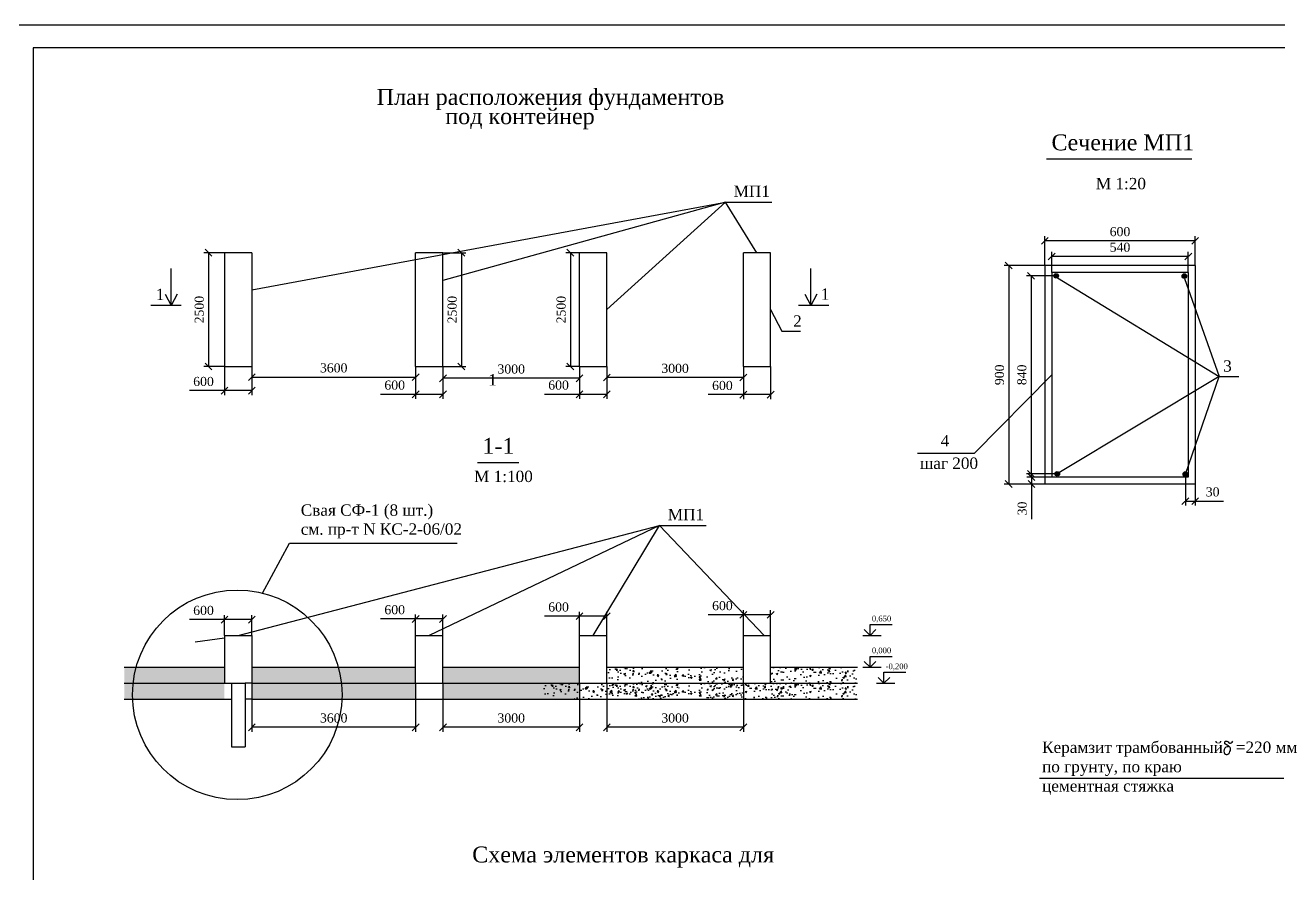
# Model space of a CAD drawing. Header units: millimetres. Extents: x 37412 to 124054, y -7714 to 34286.
# Drawn here: x 66473 to 94021, y 15640 to 34286 of the extents above; entities that cross this region are included whole.
import ezdxf

# ---------------------------------------------------------------- set-up
doc = ezdxf.new("R2010")
doc.units = ezdxf.units.MM
doc.header["$MEASUREMENT"] = 0
for name, color, linetype in [('Размеры', 7, 'Continuous'), ('Стен', 6, 'Continuous'), ('Текст', 7, 'Continuous')]:
    doc.layers.add(name, color=color, linetype=linetype)
doc.styles.add('CН', font='TIMES.TTF')
doc.dimstyles.new('25 СИС', dxfattribs={"dimscale": 0, "dimtxt": 200, "dimasz": 150, "dimexe": 100, "dimexo": 0.625, "dimgap": 100, "dimtad": 1, "dimlfac": 0.25, "dimdsep": 46, "dimtxsty": 'CН', "dimblk": 'OBLIQUE', "dimcen": 2.5, "dimclrd": 3, "dimclre": 3, "dimclrt": 7, "dimadec": 0, "dimazin": 0, "dimtm": 1e-09, "dimtfac": 1, "dimtmove": 0, "dimatfit": 3, "dimldrblk": 'NONE', "dimfxl": 0, "dimtolj": 1, "dimtzin": 0, "dimarcsym": 0})
doc.dimstyles.new('СИС', dxfattribs={"dimscale": 0, "dimtxt": 200, "dimasz": 150, "dimexe": 100, "dimexo": 0.625, "dimgap": 100, "dimtad": 1, "dimdsep": 46, "dimtxsty": 'CН', "dimblk": 'OBLIQUE', "dimcen": 2.5, "dimclrd": 3, "dimclre": 3, "dimclrt": 7, "dimadec": 0, "dimazin": 0, "dimtm": 1e-09, "dimtfac": 1, "dimtmove": 0, "dimatfit": 3, "dimldrblk": 'NONE', "dimfxl": 0, "dimtolj": 1, "dimtzin": 0, "dimarcsym": 0})
pattern_1 = [(50, (0, 0), (364.3693, -31.8782), [38.1, -419.1]), (355, (0, 0), (-70.4857, 382.1133), [30.48, -335.28]), (100.451, (30.36, -2.66), (293.885, 350.2334), [32.38, -356.18]), (46.1842, (0, 101.6), (542.158, -84.0847), [57.15, -628.65]), (96.6356, (45.2, 94.6), (474.8085, 494.851), [48.57, -534.27]), (351.184, (0, 101.6), (474.8092, 494.8502), [45.72, -502.92]), (21, (50.8, 76.2), (303.2298, -204.531), [38.1, -419.1]), (326, (50.8, 76.2), (123.604, 368.376), [30.48, -335.28]), (71.4514, (76.07, 59.16), (426.833, 163.8457), [32.38, -356.18]), (37.5, (0, 0), (6.1772, 169.11008), [0, -331.216, 0, -340.36, 0, -336.55]), (7.5, (0, 0), (133.63933, 200.36115), [0, -194.056, 0, -323.596, 0, -128.27]), (327.5, (-113.28, 0), (271.1812, -11.45749), [0, -127, 0, -396.24, 0, -525.78]), (317.5, (-164.08, 0), (296.25836, 50.853), [0, -165.1, 0, -263.144, 0, -373.38])]

# ---------------------------------------------------------------- blocks, each defined once
blk = doc.blocks.new('_None')
blk = doc.blocks.new('_Oblique')
at = {"color": 0, "lineweight": -2}
blk.add_line((-0.5, -0.5), (0.5, 0.5), dxfattribs=at)
blk = doc.blocks.new('*D62')
at = {"layer": 'Defpoints', "color": 0}
for p in [(70854, 29286), (70503, 26786), (70854, 26786)]:
    blk.add_point(p, dxfattribs=at)
at = {"layer": 'Текст', "color": 3, "lineweight": -2}
for p, q in [((70853, 29286), (70403, 29286)), ((70503, 29286), (70503, 26786)), ((70853, 26786), (70403, 26786))]:
    blk.add_line(p, q, dxfattribs=at)
at = {"layer": 'Текст', "color": 3, "lineweight": -2, "xscale": 150, "yscale": 150, "zscale": 150}
for p, rotation in [((70503, 29286), 90), ((70503, 26786), 270)]:
    blk.add_blockref('_Oblique', p, dxfattribs=dict(at, rotation=rotation))
at = {"layer": 'Текст', "color": 7, "insert": (70301, 28036), "char_height": 200, "attachment_point": 5, "rotation": 90, "style": 'CН'}
blk.add_mtext('\\A1;2500', dxfattribs=at)
blk = doc.blocks.new('*D63')
at = {"layer": 'Defpoints', "color": 0}
for p in [(71454, 26786), (75054, 26786), (75054, 26553)]:
    blk.add_point(p, dxfattribs=at)
at = {"layer": 'Текст', "color": 3, "lineweight": -2}
for p, q in [((71454, 26786), (71454, 26453)), ((75054, 26786), (75054, 26453)), ((71454, 26553), (75054, 26553))]:
    blk.add_line(p, q, dxfattribs=at)
at = {"layer": 'Текст', "color": 3, "lineweight": -2, "xscale": 150, "yscale": 150, "zscale": 150, "rotation": 180}
blk.add_blockref('_Oblique', (71454, 26553), dxfattribs=at)
at = {"layer": 'Текст', "color": 3, "lineweight": -2, "xscale": 150, "yscale": 150, "zscale": 150}
blk.add_blockref('_Oblique', (75054, 26553), dxfattribs=at)
at = {"layer": 'Текст', "color": 7, "insert": (73254, 26755), "char_height": 200, "attachment_point": 5, "style": 'CН'}
blk.add_mtext('\\A1;3600', dxfattribs=at)
blk = doc.blocks.new('*D64')
at = {"layer": 'Defpoints', "color": 0}
for p in [(79254, 26786), (82254, 26786), (79254, 26544)]:
    blk.add_point(p, dxfattribs=at)
at = {"layer": 'Текст', "color": 3, "lineweight": -2}
for p, q in [((79254, 26786), (79254, 26444)), ((82254, 26786), (82254, 26444)), ((82254, 26544), (79254, 26544))]:
    blk.add_line(p, q, dxfattribs=at)
at = {"layer": 'Текст', "color": 3, "lineweight": -2, "xscale": 150, "yscale": 150, "zscale": 150, "rotation": 180}
blk.add_blockref('_Oblique', (79254, 26544), dxfattribs=at)
at = {"layer": 'Текст', "color": 3, "lineweight": -2, "xscale": 150, "yscale": 150, "zscale": 150}
blk.add_blockref('_Oblique', (82254, 26544), dxfattribs=at)
at = {"layer": 'Текст', "color": 7, "insert": (80754, 26745), "char_height": 200, "attachment_point": 5, "style": 'CН'}
blk.add_mtext('\\A1;3000', dxfattribs=at)
blk = doc.blocks.new('*D65')
at = {"layer": 'Defpoints', "color": 0}
for p in [(75654, 26786), (78654, 26786), (75654, 26528)]:
    blk.add_point(p, dxfattribs=at)
at = {"layer": 'Текст', "color": 3, "lineweight": -2}
for p, q in [((75654, 26786), (75654, 26428)), ((78654, 26786), (78654, 26428)), ((78654, 26528), (75654, 26528))]:
    blk.add_line(p, q, dxfattribs=at)
at = {"layer": 'Текст', "color": 3, "lineweight": -2, "xscale": 150, "yscale": 150, "zscale": 150, "rotation": 180}
blk.add_blockref('_Oblique', (75654, 26528), dxfattribs=at)
at = {"layer": 'Текст', "color": 3, "lineweight": -2, "xscale": 150, "yscale": 150, "zscale": 150}
blk.add_blockref('_Oblique', (78654, 26528), dxfattribs=at)
at = {"layer": 'Текст', "color": 7, "insert": (77154, 26730), "char_height": 200, "attachment_point": 5, "style": 'CН'}
blk.add_mtext('\\A1;3000', dxfattribs=at)
blk = doc.blocks.new('*D66')
at = {"layer": 'Defpoints', "color": 0}
for p in [(82254, 26786), (82854, 26786), (82254, 26168)]:
    blk.add_point(p, dxfattribs=at)
at = {"layer": 'Текст', "color": 3, "lineweight": -2}
for p, q in [((82254, 26785), (82254, 26068)), ((82854, 26786), (82854, 26068)), ((82254, 26168), (81484, 26168)), ((82854, 26168), (82254, 26168))]:
    blk.add_line(p, q, dxfattribs=at)
at = {"layer": 'Текст', "color": 3, "lineweight": -2, "xscale": 150, "yscale": 150, "zscale": 150, "rotation": 180}
blk.add_blockref('_Oblique', (82254, 26168), dxfattribs=at)
at = {"layer": 'Текст', "color": 3, "lineweight": -2, "xscale": 150, "yscale": 150, "zscale": 150}
blk.add_blockref('_Oblique', (82854, 26168), dxfattribs=at)
at = {"layer": 'Текст', "color": 7, "insert": (81794, 26369), "char_height": 200, "attachment_point": 5, "style": 'CН'}
blk.add_mtext('\\A1;600', dxfattribs=at)
blk = doc.blocks.new('*D67')
at = {"layer": 'Defpoints', "color": 0}
for p in [(78654, 26786), (79254, 26786), (78654, 26175)]:
    blk.add_point(p, dxfattribs=at)
at = {"layer": 'Текст', "color": 3, "lineweight": -2}
for p, q in [((78654, 26785), (78654, 26075)), ((79254, 26785), (79254, 26075)), ((78654, 26175), (77884, 26175)), ((79254, 26175), (78654, 26175))]:
    blk.add_line(p, q, dxfattribs=at)
at = {"layer": 'Текст', "color": 3, "lineweight": -2, "xscale": 150, "yscale": 150, "zscale": 150, "rotation": 180}
blk.add_blockref('_Oblique', (78654, 26175), dxfattribs=at)
at = {"layer": 'Текст', "color": 3, "lineweight": -2, "xscale": 150, "yscale": 150, "zscale": 150}
blk.add_blockref('_Oblique', (79254, 26175), dxfattribs=at)
at = {"layer": 'Текст', "color": 7, "insert": (78194, 26377), "char_height": 200, "attachment_point": 5, "style": 'CН'}
blk.add_mtext('\\A1;600', dxfattribs=at)
blk = doc.blocks.new('*D68')
at = {"layer": 'Defpoints', "color": 0}
for p in [(75054, 26786), (75654, 26786), (75054, 26175)]:
    blk.add_point(p, dxfattribs=at)
at = {"layer": 'Текст', "color": 3, "lineweight": -2}
for p, q in [((75054, 26785), (75054, 26075)), ((75654, 26785), (75654, 26075)), ((75054, 26175), (74284, 26175)), ((75654, 26175), (75054, 26175))]:
    blk.add_line(p, q, dxfattribs=at)
at = {"layer": 'Текст', "color": 3, "lineweight": -2, "xscale": 150, "yscale": 150, "zscale": 150, "rotation": 180}
blk.add_blockref('_Oblique', (75054, 26175), dxfattribs=at)
at = {"layer": 'Текст', "color": 3, "lineweight": -2, "xscale": 150, "yscale": 150, "zscale": 150}
blk.add_blockref('_Oblique', (75654, 26175), dxfattribs=at)
at = {"layer": 'Текст', "color": 7, "insert": (74594, 26377), "char_height": 200, "attachment_point": 5, "style": 'CН'}
blk.add_mtext('\\A1;600', dxfattribs=at)
blk = doc.blocks.new('*D69')
at = {"layer": 'Defpoints', "color": 0}
for p in [(70854, 26786), (71454, 26786), (70854, 26256)]:
    blk.add_point(p, dxfattribs=at)
at = {"layer": 'Текст', "color": 3, "lineweight": -2}
for p, q in [((70854, 26785), (70854, 26156)), ((71454, 26785), (71454, 26156)), ((70854, 26256), (70084, 26256)), ((71454, 26256), (70854, 26256))]:
    blk.add_line(p, q, dxfattribs=at)
at = {"layer": 'Текст', "color": 3, "lineweight": -2, "xscale": 150, "yscale": 150, "zscale": 150, "rotation": 180}
blk.add_blockref('_Oblique', (70854, 26256), dxfattribs=at)
at = {"layer": 'Текст', "color": 3, "lineweight": -2, "xscale": 150, "yscale": 150, "zscale": 150}
blk.add_blockref('_Oblique', (71454, 26256), dxfattribs=at)
at = {"layer": 'Текст', "color": 7, "insert": (70394, 26457), "char_height": 200, "attachment_point": 5, "style": 'CН'}
blk.add_mtext('\\A1;600', dxfattribs=at)
blk = doc.blocks.new('*D70')
at = {"layer": 'Defpoints', "color": 0}
for p in [(75654, 29286), (75654, 26786), (76059, 26786)]:
    blk.add_point(p, dxfattribs=at)
at = {"layer": 'Текст', "color": 3, "lineweight": -2}
for p, q in [((75654, 29286), (76159, 29286)), ((76059, 29286), (76059, 26786)), ((75654, 26786), (76159, 26786))]:
    blk.add_line(p, q, dxfattribs=at)
at = {"layer": 'Текст', "color": 3, "lineweight": -2, "xscale": 150, "yscale": 150, "zscale": 150}
for p, rotation in [((76059, 29286), 90), ((76059, 26786), 270)]:
    blk.add_blockref('_Oblique', p, dxfattribs=dict(at, rotation=rotation))
at = {"layer": 'Текст', "color": 7, "insert": (75857, 28036), "char_height": 200, "attachment_point": 5, "rotation": 90, "style": 'CН'}
blk.add_mtext('\\A1;2500', dxfattribs=at)
blk = doc.blocks.new('*D71')
at = {"layer": 'Defpoints', "color": 0}
for p in [(78654, 29286), (78453, 26785), (78654, 26785)]:
    blk.add_point(p, dxfattribs=at)
at = {"layer": 'Текст', "color": 3, "lineweight": -2}
for p, q in [((78653, 29286), (78353, 29286)), ((78453, 29286), (78453, 26785)), ((78653, 26785), (78353, 26785))]:
    blk.add_line(p, q, dxfattribs=at)
at = {"layer": 'Текст', "color": 3, "lineweight": -2, "xscale": 150, "yscale": 150, "zscale": 150}
for p, rotation in [((78453, 29286), 90), ((78453, 26785), 270)]:
    blk.add_blockref('_Oblique', p, dxfattribs=dict(at, rotation=rotation))
at = {"layer": 'Текст', "color": 7, "insert": (78251, 28036), "char_height": 200, "attachment_point": 5, "rotation": 90, "style": 'CН'}
blk.add_mtext('\\A1;{\\fTimes New Roman|b0|i0|c204|p18;2500}', dxfattribs=at)
blk = doc.blocks.new('*D72')
at = {"layer": 'Defpoints', "color": 0}
for p in [(82254, 21331), (82254, 20880), (82854, 20880)]:
    blk.add_point(p, dxfattribs=at)
at = {"layer": 'Текст', "color": 3, "lineweight": -2}
for p, q in [((82254, 21331), (81484, 21331)), ((82254, 20880), (82254, 21431)), ((82854, 21331), (82254, 21331)), ((82854, 20880), (82854, 21431))]:
    blk.add_line(p, q, dxfattribs=at)
at = {"layer": 'Текст', "color": 3, "lineweight": -2, "xscale": 150, "yscale": 150, "zscale": 150, "rotation": 180}
blk.add_blockref('_Oblique', (82254, 21331), dxfattribs=at)
at = {"layer": 'Текст', "color": 3, "lineweight": -2, "xscale": 150, "yscale": 150, "zscale": 150}
blk.add_blockref('_Oblique', (82854, 21331), dxfattribs=at)
at = {"layer": 'Текст', "color": 7, "insert": (81794, 21532), "char_height": 200, "attachment_point": 5, "style": 'CН'}
blk.add_mtext('\\A1;600', dxfattribs=at)
blk = doc.blocks.new('*D73')
at = {"layer": 'Defpoints', "color": 0}
for p in [(78654, 21301), (78654, 20880), (79254, 20880)]:
    blk.add_point(p, dxfattribs=at)
at = {"layer": 'Текст', "color": 3, "lineweight": -2}
for p, q in [((78654, 21301), (77884, 21301)), ((78654, 20880), (78654, 21401)), ((79254, 21301), (78654, 21301)), ((79254, 20880), (79254, 21401))]:
    blk.add_line(p, q, dxfattribs=at)
at = {"layer": 'Текст', "color": 3, "lineweight": -2, "xscale": 150, "yscale": 150, "zscale": 150, "rotation": 180}
blk.add_blockref('_Oblique', (78654, 21301), dxfattribs=at)
at = {"layer": 'Текст', "color": 3, "lineweight": -2, "xscale": 150, "yscale": 150, "zscale": 150}
blk.add_blockref('_Oblique', (79254, 21301), dxfattribs=at)
at = {"layer": 'Текст', "color": 7, "insert": (78194, 21503), "char_height": 200, "attachment_point": 5, "style": 'CН'}
blk.add_mtext('\\A1;600', dxfattribs=at)
blk = doc.blocks.new('*D74')
at = {"layer": 'Defpoints', "color": 0}
for p in [(75054, 21241), (75054, 20880), (75654, 20880)]:
    blk.add_point(p, dxfattribs=at)
at = {"layer": 'Текст', "color": 3, "lineweight": -2}
for p, q in [((75054, 21241), (74284, 21241)), ((75054, 20880), (75054, 21341)), ((75654, 21241), (75054, 21241)), ((75654, 20880), (75654, 21341))]:
    blk.add_line(p, q, dxfattribs=at)
at = {"layer": 'Текст', "color": 3, "lineweight": -2, "xscale": 150, "yscale": 150, "zscale": 150, "rotation": 180}
blk.add_blockref('_Oblique', (75054, 21241), dxfattribs=at)
at = {"layer": 'Текст', "color": 3, "lineweight": -2, "xscale": 150, "yscale": 150, "zscale": 150}
blk.add_blockref('_Oblique', (75654, 21241), dxfattribs=at)
at = {"layer": 'Текст', "color": 7, "insert": (74594, 21443), "char_height": 200, "attachment_point": 5, "style": 'CН'}
blk.add_mtext('\\A1;600', dxfattribs=at)
blk = doc.blocks.new('*D75')
at = {"layer": 'Defpoints', "color": 0}
for p in [(70854, 21226), (70854, 20880), (71454, 20880)]:
    blk.add_point(p, dxfattribs=at)
at = {"layer": 'Текст', "color": 3, "lineweight": -2}
for p, q in [((70854, 21226), (70084, 21226)), ((70854, 20880), (70854, 21326)), ((71454, 21226), (70854, 21226)), ((71454, 20880), (71454, 21326))]:
    blk.add_line(p, q, dxfattribs=at)
at = {"layer": 'Текст', "color": 3, "lineweight": -2, "xscale": 150, "yscale": 150, "zscale": 150, "rotation": 180}
blk.add_blockref('_Oblique', (70854, 21226), dxfattribs=at)
at = {"layer": 'Текст', "color": 3, "lineweight": -2, "xscale": 150, "yscale": 150, "zscale": 150}
blk.add_blockref('_Oblique', (71454, 21226), dxfattribs=at)
at = {"layer": 'Текст', "color": 7, "insert": (70394, 21428), "char_height": 200, "attachment_point": 5, "style": 'CН'}
blk.add_mtext('\\A1;600', dxfattribs=at)
blk = doc.blocks.new('*D76')
at = {"layer": 'Defpoints', "color": 0}
for p in [(79254, 19830), (82254, 19830), (79254, 18862)]:
    blk.add_point(p, dxfattribs=at)
at = {"layer": 'Текст', "color": 3, "lineweight": -2}
for p, q in [((79254, 19829), (79254, 18762)), ((82254, 19829), (82254, 18762)), ((82254, 18862), (79254, 18862))]:
    blk.add_line(p, q, dxfattribs=at)
at = {"layer": 'Текст', "color": 3, "lineweight": -2, "xscale": 150, "yscale": 150, "zscale": 150, "rotation": 180}
blk.add_blockref('_Oblique', (79254, 18862), dxfattribs=at)
at = {"layer": 'Текст', "color": 3, "lineweight": -2, "xscale": 150, "yscale": 150, "zscale": 150}
blk.add_blockref('_Oblique', (82254, 18862), dxfattribs=at)
at = {"layer": 'Текст', "color": 7, "insert": (80754, 19064), "char_height": 200, "attachment_point": 5, "style": 'CН'}
blk.add_mtext('\\A1;3000', dxfattribs=at)
blk = doc.blocks.new('*D77')
at = {"layer": 'Defpoints', "color": 0}
for p in [(75654, 19830), (78654, 19830), (75654, 18862)]:
    blk.add_point(p, dxfattribs=at)
at = {"layer": 'Текст', "color": 3, "lineweight": -2}
for p, q in [((75654, 19829), (75654, 18762)), ((78654, 19829), (78654, 18762)), ((78654, 18862), (75654, 18862))]:
    blk.add_line(p, q, dxfattribs=at)
at = {"layer": 'Текст', "color": 3, "lineweight": -2, "xscale": 150, "yscale": 150, "zscale": 150, "rotation": 180}
blk.add_blockref('_Oblique', (75654, 18862), dxfattribs=at)
at = {"layer": 'Текст', "color": 3, "lineweight": -2, "xscale": 150, "yscale": 150, "zscale": 150}
blk.add_blockref('_Oblique', (78654, 18862), dxfattribs=at)
at = {"layer": 'Текст', "color": 7, "insert": (77154, 19064), "char_height": 200, "attachment_point": 5, "style": 'CН'}
blk.add_mtext('\\A1;3000', dxfattribs=at)
blk = doc.blocks.new('*D78')
at = {"layer": 'Defpoints', "color": 0}
for p in [(71454, 19830), (75054, 19830), (71454, 18862)]:
    blk.add_point(p, dxfattribs=at)
at = {"layer": 'Текст', "color": 3, "lineweight": -2}
for p, q in [((71454, 19829), (71454, 18762)), ((75054, 19829), (75054, 18762)), ((75054, 18862), (71454, 18862))]:
    blk.add_line(p, q, dxfattribs=at)
at = {"layer": 'Текст', "color": 3, "lineweight": -2, "xscale": 150, "yscale": 150, "zscale": 150, "rotation": 180}
blk.add_blockref('_Oblique', (71454, 18862), dxfattribs=at)
at = {"layer": 'Текст', "color": 3, "lineweight": -2, "xscale": 150, "yscale": 150, "zscale": 150}
blk.add_blockref('_Oblique', (75054, 18862), dxfattribs=at)
at = {"layer": 'Текст', "color": 7, "insert": (73254, 19064), "char_height": 200, "attachment_point": 5, "style": 'CН'}
blk.add_mtext('\\A1;3600', dxfattribs=at)
blk = doc.blocks.new('*D79')
at = {"layer": 'Defpoints', "color": 0}
for p in [(89029, 29203), (89029, 28854), (92029, 28854)]:
    blk.add_point(p, dxfattribs=at)
at = {"layer": 'Текст', "color": 3, "lineweight": -2}
for p, q in [((89029, 28855), (89029, 29303)), ((92029, 29203), (89029, 29203)), ((92029, 28855), (92029, 29303))]:
    blk.add_line(p, q, dxfattribs=at)
at = {"layer": 'Текст', "color": 3, "lineweight": -2, "xscale": 150, "yscale": 150, "zscale": 150, "rotation": 180}
blk.add_blockref('_Oblique', (89029, 29203), dxfattribs=at)
at = {"layer": 'Текст', "color": 3, "lineweight": -2, "xscale": 150, "yscale": 150, "zscale": 150}
blk.add_blockref('_Oblique', (92029, 29203), dxfattribs=at)
at = {"layer": 'Текст', "color": 7, "insert": (90529, 29405), "char_height": 200, "attachment_point": 5, "style": 'CН'}
blk.add_mtext('\\A1;{\\fTimes New Roman|b0|i0|c204|p18;540}', dxfattribs=at)
blk = doc.blocks.new('*D80')
at = {"layer": 'Defpoints', "color": 0}
for p in [(88879, 29546), (88879, 29004), (92179, 29004)]:
    blk.add_point(p, dxfattribs=at)
at = {"layer": 'Текст', "color": 3, "lineweight": -2}
for p, q in [((88879, 29005), (88879, 29646)), ((92179, 29546), (88879, 29546)), ((92179, 29005), (92179, 29646))]:
    blk.add_line(p, q, dxfattribs=at)
at = {"layer": 'Текст', "color": 3, "lineweight": -2, "xscale": 150, "yscale": 150, "zscale": 150, "rotation": 180}
blk.add_blockref('_Oblique', (88879, 29546), dxfattribs=at)
at = {"layer": 'Текст', "color": 3, "lineweight": -2, "xscale": 150, "yscale": 150, "zscale": 150}
blk.add_blockref('_Oblique', (92179, 29546), dxfattribs=at)
at = {"layer": 'Текст', "color": 7, "insert": (90529, 29748), "char_height": 200, "attachment_point": 5, "style": 'CН'}
blk.add_mtext('\\A1;{\\fTimes New Roman|b0|i0|c204|p18;600}', dxfattribs=at)
blk = doc.blocks.new('*D81')
at = {"layer": 'Defpoints', "color": 0}
for p in [(88879, 29004), (88084, 24204), (88879, 24204)]:
    blk.add_point(p, dxfattribs=at)
at = {"layer": 'Текст', "color": 3, "lineweight": -2}
for p, q in [((88878, 29004), (87984, 29004)), ((88084, 29004), (88084, 24204)), ((88878, 24204), (87984, 24204))]:
    blk.add_line(p, q, dxfattribs=at)
at = {"layer": 'Текст', "color": 3, "lineweight": -2, "xscale": 150, "yscale": 150, "zscale": 150}
for p, rotation in [((88084, 29004), 90), ((88084, 24204), 270)]:
    blk.add_blockref('_Oblique', p, dxfattribs=dict(at, rotation=rotation))
at = {"layer": 'Текст', "color": 7, "insert": (87882, 26604), "char_height": 200, "attachment_point": 5, "rotation": 90, "style": 'CН'}
blk.add_mtext('\\A1;{\\fTimes New Roman|b0|i0|c204|p18;900}', dxfattribs=at)
blk = doc.blocks.new('*D82')
at = {"layer": 'Defpoints', "color": 0}
for p in [(89029, 24354), (88583, 24204), (89029, 24204)]:
    blk.add_point(p, dxfattribs=at)
at = {"layer": 'Текст', "color": 3, "lineweight": -2}
for p, q in [((89028, 24354), (88483, 24354)), ((88583, 24354), (88583, 24504)), ((88583, 24354), (88583, 24204)), ((89028, 24204), (88483, 24204)), ((88583, 24204), (88583, 23431))]:
    blk.add_line(p, q, dxfattribs=at)
at = {"layer": 'Текст', "color": 3, "lineweight": -2, "xscale": 150, "yscale": 150, "zscale": 150}
for p, rotation in [((88583, 24354), 270), ((88583, 24204), 90)]:
    blk.add_blockref('_Oblique', p, dxfattribs=dict(at, rotation=rotation))
at = {"layer": 'Текст', "color": 7, "insert": (88381, 23668), "char_height": 200, "attachment_point": 5, "rotation": 90, "style": 'CН'}
blk.add_mtext('\\A1;{\\fTimes New Roman|b0|i0|c204|p18;30}', dxfattribs=at)
blk = doc.blocks.new('*D83')
at = {"layer": 'Defpoints', "color": 0}
for p in [(89127, 28778), (88575, 24429), (89150, 24429)]:
    blk.add_point(p, dxfattribs=at)
at = {"layer": 'Текст', "color": 3, "lineweight": -2}
for p, q in [((89126, 28778), (88475, 28778)), ((88575, 28778), (88575, 24429)), ((89150, 24429), (88475, 24429))]:
    blk.add_line(p, q, dxfattribs=at)
at = {"layer": 'Текст', "color": 3, "lineweight": -2, "xscale": 150, "yscale": 150, "zscale": 150}
for p, rotation in [((88575, 28778), 90), ((88575, 24429), 270)]:
    blk.add_blockref('_Oblique', p, dxfattribs=dict(at, rotation=rotation))
at = {"layer": 'Текст', "color": 7, "insert": (88373, 26603), "char_height": 200, "attachment_point": 5, "rotation": 90, "style": 'CН'}
blk.add_mtext('\\A1;{\\fTimes New Roman|b0|i0|c204|p18;840}', dxfattribs=at)
blk = doc.blocks.new('*D84')
at = {"layer": 'Defpoints', "color": 0}
for p in [(91966, 24424), (92179, 24424), (92179, 23830)]:
    blk.add_point(p, dxfattribs=at)
at = {"layer": 'Текст', "color": 3, "lineweight": -2}
for p, q in [((91966, 24423), (91966, 23730)), ((92179, 24423), (92179, 23730)), ((91966, 23830), (92179, 23830)), ((92179, 23830), (92802, 23830))]:
    blk.add_line(p, q, dxfattribs=at)
at = {"layer": 'Текст', "color": 3, "lineweight": -2, "xscale": 150, "yscale": 150, "zscale": 150, "rotation": 180}
blk.add_blockref('_Oblique', (91966, 23830), dxfattribs=at)
at = {"layer": 'Текст', "color": 3, "lineweight": -2, "xscale": 150, "yscale": 150, "zscale": 150}
blk.add_blockref('_Oblique', (92179, 23830), dxfattribs=at)
at = {"layer": 'Текст', "color": 7, "insert": (92565, 24031), "char_height": 200, "attachment_point": 5, "style": 'CН'}
blk.add_mtext('\\A1;{\\fTimes New Roman|b0|i0|c204|p18;30}', dxfattribs=at)

msp = doc.modelspace()

# ---------------------------------------------------------------- hatches: boundary and pattern name
at = {"layer": 'Стен'}
for points in [[(89177.064, 28777.55, 1), (89077.064, 28777.55, 1)], [(91992.649, 28772.551, 1), (91892.649, 28772.551, 1)], [(89200.447, 24428.793, 1), (89100.447, 24428.793, 1)], [(92016.032, 24423.793, 1), (91916.032, 24423.793, 1)]]:
    msp.add_hatch(color=256, dxfattribs=at).paths.add_polyline_path(points)
at = {"layer": 'Текст'}
h = msp.add_hatch(dxfattribs=at)
h.set_pattern_fill('AR-CONC', color=256, scale=2, style=0)
h.set_pattern_definition(pattern_1)
h.paths.add_polyline_path([(70853.724, 20179.541), (68651.729, 20179.541), (68651.729, 19829.541), (70853.724, 19829.541)])
h.paths.add_polyline_path([(75053.724, 20179.541), (71453.724, 20179.541), (71453.724, 19829.541), (75053.724, 19829.541)])
h.paths.add_polyline_path([(78653.724, 20179.541), (75653.724, 20179.541), (75653.724, 19829.541), (78653.724, 19829.541)])
h = msp.add_hatch(dxfattribs=at)
h.set_pattern_fill('AR-CONC', color=256, scale=2, style=0)
h.set_pattern_definition(pattern_1)
h.paths.add_polyline_path([(82253.724, 20179.541), (79253.724, 20179.541), (79253.724, 19829.541), (82253.724, 19829.541)])
h.paths.add_polyline_path([(84760.405, 20179.541), (82853.724, 20179.541), (82853.724, 19829.541), (84760.405, 19829.541)])
h = msp.add_hatch(dxfattribs=at)
h.set_pattern_fill('AR-CONC', color=256, scale=2, style=0)
h.set_pattern_definition([(50, (0, -353.43), (364.3693, -31.8782), [38.1, -419.1]), (355, (0, -353.43), (-70.4857, 382.1133), [30.48, -335.28]), (100.451, (30.36, -356.1), (293.885, 350.2334), [32.38, -356.18]), (46.1842, (0, -251.83), (542.158, -84.0847), [57.15, -628.65]), (96.6356, (45.2, -258.83), (474.8085, 494.851), [48.57, -534.27]), (351.184, (0, -251.8), (474.8092, 494.8502), [45.72, -502.92]), (21, (50.8, -277.23), (303.2298, -204.531), [38.1, -419.1]), (326, (50.8, -277.23), (123.604, 368.376), [30.48, -335.28]), (71.4514, (76.07, -294.27), (426.833, 163.8457), [32.38, -356.18]), (37.5, (0, -353.43), (6.1772, 169.11008), [0, -331.216, 0, -340.36, 0, -336.55]), (7.5, (0, -353.43), (133.63933, 200.36115), [0, -194.056, 0, -323.596, 0, -128.27]), (327.5, (-113.28, -353.43), (271.1812, -11.45749), [0, -127, 0, -396.24, 0, -525.78]), (317.5, (-164.08, -353.43), (296.25836, 50.853), [0, -165.1, 0, -263.144, 0, -373.38])])
h.paths.add_polyline_path([(70853.724, 19826.114), (68651.729, 19826.114), (68651.729, 19476.114), (70853.724, 19476.114)])
h.paths.add_polyline_path([(75053.724, 19826.114), (71453.724, 19826.114), (71453.724, 19476.114), (75053.724, 19476.114)])
h.paths.add_polyline_path([(78653.724, 19826.114), (75653.724, 19826.114), (75653.724, 19476.114), (78653.724, 19476.114)])
h = msp.add_hatch(dxfattribs=at)
h.set_pattern_fill('AR-CONC', color=256, scale=2, style=0)
h.set_pattern_definition([(50, (-1412.27, -350), (364.3693, -31.8782), [38.1, -419.1]), (355, (-1412.27, -350), (-70.4857, 382.1133), [30.48, -335.28]), (100.451, (-1381.9, -352.66), (293.885, 350.2334), [32.38, -356.18]), (46.1842, (-1412.27, -248.4), (542.158, -84.0847), [57.15, -628.65]), (96.6356, (-1367.1, -255.4), (474.8085, 494.851), [48.57, -534.27]), (351.184, (-1412.27, -248.4), (474.8092, 494.8502), [45.72, -502.92]), (21, (-1361.47, -273.8), (303.2298, -204.531), [38.1, -419.1]), (326, (-1361.47, -273.8), (123.604, 368.376), [30.48, -335.28]), (71.4514, (-1336.2, -290.84), (426.833, 163.8457), [32.38, -356.18]), (37.5, (-1412.27, -350), (6.1772, 169.11008), [0, -331.216, 0, -340.36, 0, -336.55]), (7.5, (-1412.27, -350), (133.63933, 200.36115), [0, -194.056, 0, -323.596, 0, -128.27]), (327.5, (-1525.55, -350), (271.1812, -11.45749), [0, -127, 0, -396.24, 0, -525.78]), (317.5, (-1576.35, -350), (296.25836, 50.853), [0, -165.1, 0, -263.144, 0, -373.38])])
h.paths.add_polyline_path([(80841.458, 19829.541), (77841.458, 19829.541), (77841.458, 19479.541), (80841.458, 19479.541)])
h.paths.add_polyline_path([(83348.139, 19829.541), (81441.458, 19829.541), (81441.458, 19479.541), (83348.139, 19479.541)])
h = msp.add_hatch(dxfattribs=at)
h.set_pattern_fill('AR-CONC', color=256, scale=2, style=0)
h.set_pattern_definition([(50, (-1e-11, -350), (364.3693, -31.8782), [38.1, -419.1]), (355, (-1e-11, -350), (-70.4857, 382.1133), [30.48, -335.28]), (100.451, (30.36, -352.66), (293.885, 350.2334), [32.38, -356.18]), (46.1842, (-1e-11, -248.4), (542.158, -84.0847), [57.15, -628.65]), (96.6356, (45.2, -255.4), (474.8085, 494.851), [48.57, -534.27]), (351.184, (-1e-11, -248.4), (474.8092, 494.8502), [45.72, -502.92]), (21, (50.8, -273.8), (303.2298, -204.531), [38.1, -419.1]), (326, (50.8, -273.8), (123.604, 368.376), [30.48, -335.28]), (71.4514, (76.07, -290.84), (426.833, 163.8457), [32.38, -356.18]), (37.5, (-1e-11, -350), (6.1772, 169.11008), [0, -331.216, 0, -340.36, 0, -336.55]), (7.5, (-1e-11, -350), (133.63933, 200.36115), [0, -194.056, 0, -323.596, 0, -128.27]), (327.5, (-113.28, -350), (271.1812, -11.45749), [0, -127, 0, -396.24, 0, -525.78]), (317.5, (-164.08, -350), (296.25836, 50.853), [0, -165.1, 0, -263.144, 0, -373.38])])
h.paths.add_polyline_path([(82253.724, 19829.541), (79253.724, 19829.541), (79253.724, 19479.541), (82253.724, 19479.541)])
h.paths.add_polyline_path([(84760.405, 19829.541), (82853.724, 19829.541), (82853.724, 19479.541), (84760.405, 19479.541)])

# ---------------------------------------------------------------- linework, layer by layer
for p, q in [((124053.724, 34286.443), (64653.724, 34286.443)), ((66653.724, 33786.443), (66653.724, -7213.557)), ((123553.724, 33786.443), (66653.724, 33786.443))]:
    msp.add_line(p, q)
at = {"layer": 'Размеры', "color": 3}
for p, q in [((89157.513, 28737.891), (92704.634, 26569.018)), ((89028.898, 26604.101), (87325.605, 24876.537)), ((92704.634, 26569.018), (89150.447, 24428.793)), ((91966.032, 24423.793), (92704.634, 26569.018)), ((87325.605, 24876.537), (86079.874, 24876.537))]:
    msp.add_line(p, q, dxfattribs=at)
at = {"layer": 'Стен'}
for p, q in [((70853.724, 29286.443), (70853.724, 26786.443)), ((71453.724, 29286.443), (70853.724, 29286.443)), ((71453.724, 29286.443), (71453.724, 26786.443)), ((75053.724, 26786.443), (75053.724, 29286.443)), ((75653.724, 29286.443), (75053.724, 29286.443)), ((75653.724, 26786.443), (75653.724, 29286.443)), ((78653.724, 26786.443), (78653.724, 29286.443)), ((79253.724, 29286.443), (78653.724, 29286.443)), ((79253.724, 26786.443), (79253.724, 29286.443)), ((82853.724, 29286.443), (82253.724, 29286.443)), ((82253.724, 26786.443), (82253.724, 29286.443)), ((82853.724, 26786.443), (82853.724, 29286.443)), ((70853.724, 26786.443), (71453.724, 26786.443)), ((75053.724, 26786.443), (75653.724, 26786.443)), ((78653.724, 26786.443), (79253.724, 26786.443)), ((82253.724, 26786.443), (82853.724, 26786.443)), ((70853.724, 20879.541), (70853.724, 19829.541)), ((71453.724, 20879.541), (71453.724, 19829.541)), ((75053.724, 19829.541), (75053.724, 20879.541)), ((75653.724, 19829.541), (75653.724, 20879.541)), ((78653.724, 19829.541), (78653.724, 20879.541)), ((79253.724, 19829.541), (79253.724, 20879.541)), ((82253.724, 19829.541), (82253.724, 20879.541)), ((82853.724, 19829.541), (82853.724, 20879.541))]:
    msp.add_line(p, q, dxfattribs=at)
at = {"layer": 'Стен', "color": 1}
for p, q in [((69683.6, 28127.271), (69683.6, 28940.225)), ((83735.001, 28127.271), (83735.001, 28940.225)), ((69553.039, 28374.061), (69683.6, 28127.271)), ((69814.161, 28374.061), (69683.6, 28127.271)), ((83604.44, 28374.061), (83735.001, 28127.271)), ((83865.562, 28374.061), (83735.001, 28127.271)), ((69901.202, 28127.271), (69233.89, 28127.271)), ((84130.507, 28127.271), (83463.195, 28127.271))]:
    msp.add_line(p, q, dxfattribs=at)
at = {"layer": 'Стен'}
for centre in [(89127.064, 28777.55), (91942.649, 28772.551), (89150.447, 24428.793), (91966.032, 24423.793)]:
    msp.add_circle(centre, 50, dxfattribs=at)
at = {"layer": 'Текст'}
for p, q in [((88913.709, 31346.868), (92105.03, 31346.868)), ((92178.898, 29004.101), (88878.898, 29004.101)), ((88878.898, 29004.101), (88878.898, 24204.101)), ((92178.898, 29004.101), (92178.898, 24204.101)), ((92028.898, 28854.101), (89028.898, 28854.101)), ((89028.898, 28854.101), (89028.898, 24354.101)), ((92028.898, 28854.101), (92028.898, 24354.101)), ((76410.489, 24680.628), (77321.821, 24680.628)), ((92028.898, 24354.101), (89028.898, 24354.101)), ((92178.898, 24204.101), (88878.898, 24204.101)), ((84911.268, 21006.82), (85038.547, 20879.541)), ((85038.547, 21119.541), (85522.93, 21119.541)), ((85038.547, 20879.541), (85038.547, 21119.541)), ((85038.547, 20879.541), (85165.827, 21006.82)), ((70853.724, 20819.465), (70212.733, 20729.541)), ((84877.902, 20879.541), (85281.843, 20879.541)), ((85038.547, 20419.541), (85522.93, 20419.541)), ((85038.547, 20179.541), (85038.547, 20419.541)), ((68651.729, 20179.541), (70853.724, 20179.541)), ((71453.724, 20179.541), (75053.724, 20179.541)), ((75653.724, 20179.541), (78653.724, 20179.541)), ((79253.724, 20179.541), (82253.724, 20179.541)), ((82853.724, 20179.541), (84760.405, 20179.541)), ((84877.902, 20179.541), (85281.843, 20179.541)), ((84911.268, 20306.82), (85038.547, 20179.541)), ((85038.547, 20179.541), (85165.827, 20306.82)), ((85214.158, 19956.82), (85341.437, 19829.541)), ((85341.437, 20069.541), (85825.819, 20069.541)), ((85341.437, 19829.541), (85341.437, 20069.541)), ((85341.437, 19829.541), (85468.716, 19956.82)), ((68651.729, 19829.541), (70853.724, 19829.541)), ((68651.729, 19829.541), (70853.724, 19829.541)), ((70715.494, 19829.541), (71009.682, 19829.541)), ((71453.724, 19829.541), (75053.724, 19829.541)), ((71453.724, 19829.541), (75053.724, 19829.541)), ((74915.494, 19829.541), (75812.115, 19829.541)), ((75653.724, 19829.541), (78653.724, 19829.541)), ((75653.724, 19829.541), (78653.724, 19829.541)), ((78515.494, 19829.541), (79412.115, 19829.541)), ((79253.724, 19829.541), (82253.724, 19829.541)), ((79253.724, 19829.541), (82253.724, 19829.541)), ((82115.494, 19829.541), (83012.115, 19829.541)), ((82853.724, 19829.541), (84760.405, 19829.541)), ((82853.724, 19829.541), (84760.405, 19829.541)), ((83217.18, 19828.59), (84150.224, 19828.59)), ((85180.792, 19829.541), (85584.732, 19829.541)), ((68651.729, 19479.541), (70853.724, 19479.541)), ((71453.724, 19479.541), (75053.724, 19479.541)), ((75653.724, 19479.541), (78653.724, 19479.541)), ((79253.724, 19479.541), (82253.724, 19479.541)), ((82853.724, 19479.541), (84760.405, 19479.541))]:
    msp.add_line(p, q, dxfattribs=at)
at = {"layer": 'Текст', "color": 3}
for p, q in [((71453.724, 28472.375), (81861.153, 30393.472)), ((81861.153, 30393.472), (75653.724, 28672.79)), ((82553.724, 29286.443), (81861.153, 30393.472)), ((71153.724, 20879.541), (80415.097, 23291.655)), ((80415.097, 23291.655), (75353.724, 20879.541)), ((82708.682, 20879.541), (80415.097, 23291.655)), ((88758.424, 17743.006), (94131.076, 17743.006))]:
    msp.add_line(p, q, dxfattribs=at)
at = {"layer": 'Текст', "color": 6}
for p, q in [((70853.724, 20879.541), (71453.724, 20879.541)), ((75053.724, 20879.541), (75653.724, 20879.541)), ((78653.724, 20879.541), (79253.724, 20879.541)), ((82253.724, 20879.541), (82853.724, 20879.541))]:
    msp.add_line(p, q, dxfattribs=at)
at = {"layer": 'Текст'}
for points in [[(71009.682, 19829.541), (71009.682, 18429.541)], [(71009.682, 19829.541), (71311.682, 19829.541)], [(71311.682, 19829.541), (71311.682, 18429.541)], [(71453.724, 19829.541), (71311.682, 19829.541)], [(70853.724, 19479.541), (71009.682, 19479.541)], [(71453.724, 19479.541), (71311.682, 19479.541)], [(75053.724, 19479.541), (75653.724, 19479.541)], [(78653.724, 19479.541), (79253.724, 19479.541)], [(82253.724, 19479.541), (82853.724, 19479.541)], [(71009.682, 18429.541), (71311.682, 18429.541)]]:
    msp.add_lwpolyline(points, dxfattribs=at)
msp.add_circle((71134.44, 19575.071), 2301.807, dxfattribs=at)
msp.add_spline([(92912.975, 18430.759), (92855.237, 18423.546), (92815.543, 18304.545), (92880.498, 18261.272), (92945.453, 18326.182), (92949.062, 18419.94), (92884.106, 18466.819), (92829.977, 18517.305), (92848.02, 18556.972), (92902.15, 18538.941), (92938.236, 18510.092), (93010.409, 18553.365)], degree=3, dxfattribs=at)

# ---------------------------------------------------------------- texts
at = {"layer": 'Размеры', "style": 'CН'}
for s, p in [('М 1:20', (89998.551, 30679.359)), ('М 1:100', (76338.258, 24248.313))]:
    msp.add_text(s, height=250, dxfattribs=at).set_placement(p)
at = {"layer": 'Размеры', "color": 7, "char_height": 250, "attachment_point": 7, "style": 'CН'}
for s, insert in [('\\A1;МП1', (82040.541, 30510.884)), ('\\A1;2', (83347.986, 27659.235)), ('\\A1;3', (92796.24, 26669.018)), ('\\A1;МП1', (80594.485, 23409.067))]:
    msp.add_mtext(s, dxfattribs=dict(at, insert=insert))
at = {"layer": 'Текст', "style": 'CН'}
for s, height, p in [('План расположения фундаментов ', 350, (74199.776, 32532.493)), ('под контейнер', 350, (75705.822, 32109.977)), ('Сечение МП1', 350, (89023.564, 31534.651)), ('1', 250, (69345.107, 28245.475)), ('1', 250, (83953.582, 28251.399)), ('1', 250, (76649.563, 26369.502)), ('1-1', 350, (76520.344, 24868.411)), ('4', 250, (86589.491, 25032.07)), ('шаг 200', 250, (86136.499, 24537.194)), ('0,650', 125, (85077.941, 21187.983)), ('0,000', 125, (85077.941, 20487.983)), ('-0,200', 125, (85380.831, 20137.983)), ('Керамзит трамбованный   =220 мм', 250, (88817.248, 18298.045)), ('по грунту, по краю', 250, (88817.248, 17873.567)), ('цементная стяжка', 250, (88817.248, 17449.09)), ('Схема элементов каркаса для', 350, (76297.071, 15891.767))]:
    msp.add_text(s, height=height, dxfattribs=at).set_placement(p)
at = {"layer": 'Текст', "color": 7, "insert": (72530.035, 23009.205), "char_height": 250, "attachment_point": 7, "style": 'CН'}
msp.add_mtext('\\A1;Свая СФ-1 (8 шт.)\\Pсм. пр-т N КС-2-06/02 ', dxfattribs=at)

# ---------------------------------------------------------------- dimensions: what is measured, and where the dimension line sits
at = {"layer": 'Текст'}
for base, p1, p2, text, picture, middle in [((88878.898, 29546.17), (92178.898, 29004.101), (88878.898, 29004.101), '{\\fTimes New Roman|b0|i0|c204|p18;600}', '*D80', (90528.898, 29747.9)), ((89028.898, 29202.832), (92028.898, 28854.101), (89028.898, 28854.101), '{\\fTimes New Roman|b0|i0|c204|p18;540}', '*D79', (90528.898, 29404.563)), ((92178.898, 23829.74), (91966.032, 24423.793), (92178.898, 24423.793), '{\\fTimes New Roman|b0|i0|c204|p18;30}', '*D84', (92565.308, 24031.47))]:
    dim = msp.add_linear_dim(base=base, p1=p1, p2=p2, text=text, dimstyle='СИС', override={"dimscale": 1}, dxfattribs=at)
    dim.commit()
    dim.dimension.update_dxf_attribs({"geometry": picture, "text_midpoint": middle})
for base, p1, p2, picture, middle in [((70502.781, 26786.443), (70853.724, 29286.443), (70853.724, 26786.443), '*D62', (70301.051, 28036.443)), ((76058.717, 26786.443), (75653.724, 29286.443), (75653.724, 26786.443), '*D70', (75856.987, 28036.443))]:
    dim = msp.add_linear_dim(base=base, p1=p1, p2=p2, angle=90, dimstyle='СИС', override={"dimscale": 1}, dxfattribs=at)
    dim.commit()
    dim.dimension.update_dxf_attribs({"geometry": picture, "text_midpoint": middle})
for base, p1, p2, text, picture, middle in [((78452.967, 26785.193), (78653.724, 29286.443), (78653.724, 26785.193), '{\\fTimes New Roman|b0|i0|c204|p18;2500}', '*D71', (78251.237, 28035.818)), ((88583.018, 24204.101), (89028.898, 24354.101), (89028.898, 24204.101), '{\\fTimes New Roman|b0|i0|c204|p18;30}', '*D82', (88381.287, 23667.691))]:
    dim = msp.add_linear_dim(base=base, p1=p1, p2=p2, angle=90, text=text, dimstyle='СИС', override={"dimscale": 1}, dxfattribs=at)
    dim.commit()
    dim.dimension.update_dxf_attribs({"geometry": picture, "text_midpoint": middle})
for base, p1, p2, text, picture, middle in [((88084.301, 24204.101), (88878.898, 29004.101), (88878.898, 24204.101), '{\\fTimes New Roman|b0|i0|c204|p18;900}', '*D81', (88084.301, 26604.101)), ((88574.861, 24428.793), (89127.064, 28777.55), (89150.447, 24428.793), '{\\fTimes New Roman|b0|i0|c204|p18;840}', '*D83', (88574.861, 26603.171))]:
    dim = msp.add_linear_dim(base=base, p1=p1, p2=p2, angle=90, text=text, dimstyle='СИС', override={"dimscale": 1}, dxfattribs=at)
    dim.commit()
    dim.dimension.update_dxf_attribs({"geometry": picture, "text_midpoint": middle, "dimtype": 160})
for base, p1, p2, picture, middle in [((70853.724, 26255.578), (71453.724, 26785.818), (70853.724, 26785.818), '*D69', (70393.846, 26457.308)), ((75053.724, 26175.395), (75653.724, 26785.818), (75053.724, 26785.818), '*D68', (74593.846, 26377.125)), ((75653.724, 26527.979), (78653.724, 26786.443), (75653.724, 26786.443), '*D65', (77153.724, 26729.709)), ((78653.724, 26175.395), (79253.724, 26785.818), (78653.724, 26785.818), '*D67', (78193.846, 26377.125)), ((79253.724, 26543.649), (82253.724, 26786.443), (79253.724, 26786.443), '*D64', (80753.724, 26745.379)), ((82253.724, 26167.56), (82853.724, 26786.443), (82253.724, 26785.818), '*D66', (81793.846, 26369.29)), ((70853.724, 21226.046), (71453.724, 20879.541), (70853.724, 20879.541), '*D75', (70393.846, 21427.777)), ((75053.724, 21240.992), (75653.724, 20879.541), (75053.724, 20879.541), '*D74', (74593.846, 21442.723)), ((78653.724, 21300.776), (79253.724, 20879.541), (78653.724, 20879.541), '*D73', (78193.846, 21502.507)), ((82253.724, 21330.668), (82853.724, 20879.541), (82253.724, 20879.541), '*D72', (81793.846, 21532.399)), ((71453.724, 18862.259), (75053.724, 19829.541), (71453.724, 19829.541), '*D78', (73253.724, 19063.99)), ((75653.724, 18862.259), (78653.724, 19829.541), (75653.724, 19829.541), '*D77', (77153.724, 19063.99)), ((79253.724, 18862.259), (82253.724, 19829.541), (79253.724, 19829.541), '*D76', (80753.724, 19063.99))]:
    dim = msp.add_linear_dim(base=base, p1=p1, p2=p2, dimstyle='СИС', override={"dimscale": 1}, dxfattribs=at)
    dim.commit()
    dim.dimension.update_dxf_attribs({"geometry": picture, "text_midpoint": middle})
dim = msp.add_linear_dim(base=(75053.724, 26552.935), p1=(71453.724, 26786.443), p2=(75053.724, 26786.443), dimstyle='СИС', override={"dimscale": 1}, dxfattribs=at)
dim.commit()
dim.dimension.update_dxf_attribs({"geometry": '*D63', "text_midpoint": (73253.724, 26552.935), "dimtype": 160})

# ---------------------------------------------------------------- leaders
at = {"layer": 'Размеры', "annotation_type": 0, "has_hookline": 1, "hookline_direction": 0}
for points, dimstyle, text_width in [([(79253.724, 28036.443), (81861.153, 30393.472), (82011.153, 30393.472)], 'СИС', 771.449), ([(91943.718, 28722.562), (92704.634, 26569.018), (92854.634, 26569.018)], '25 СИС', 185.112), ([(82853.724, 28036.443), (83097.986, 27559.235), (83247.986, 27559.235)], 'СИС', 161.319), ([(78953.724, 20879.541), (80415.097, 23291.655), (80565.097, 23291.655)], 'СИС', 771.449)]:
    msp.add_leader(points, dimstyle=dimstyle, override={"dimscale": 1}, dxfattribs=dict(at, text_width=text_width))
at = {"layer": 'Текст', "annotation_type": 0, "has_hookline": 1, "hookline_direction": 0, "text_width": 3435.292}
msp.add_leader([(71690.724, 21808.647), (72280.035, 22909.205), (72430.035, 22909.205)], dimstyle='СИС', override={"dimscale": 1}, dxfattribs=at)

doc.saveas('drawing.dxf')
